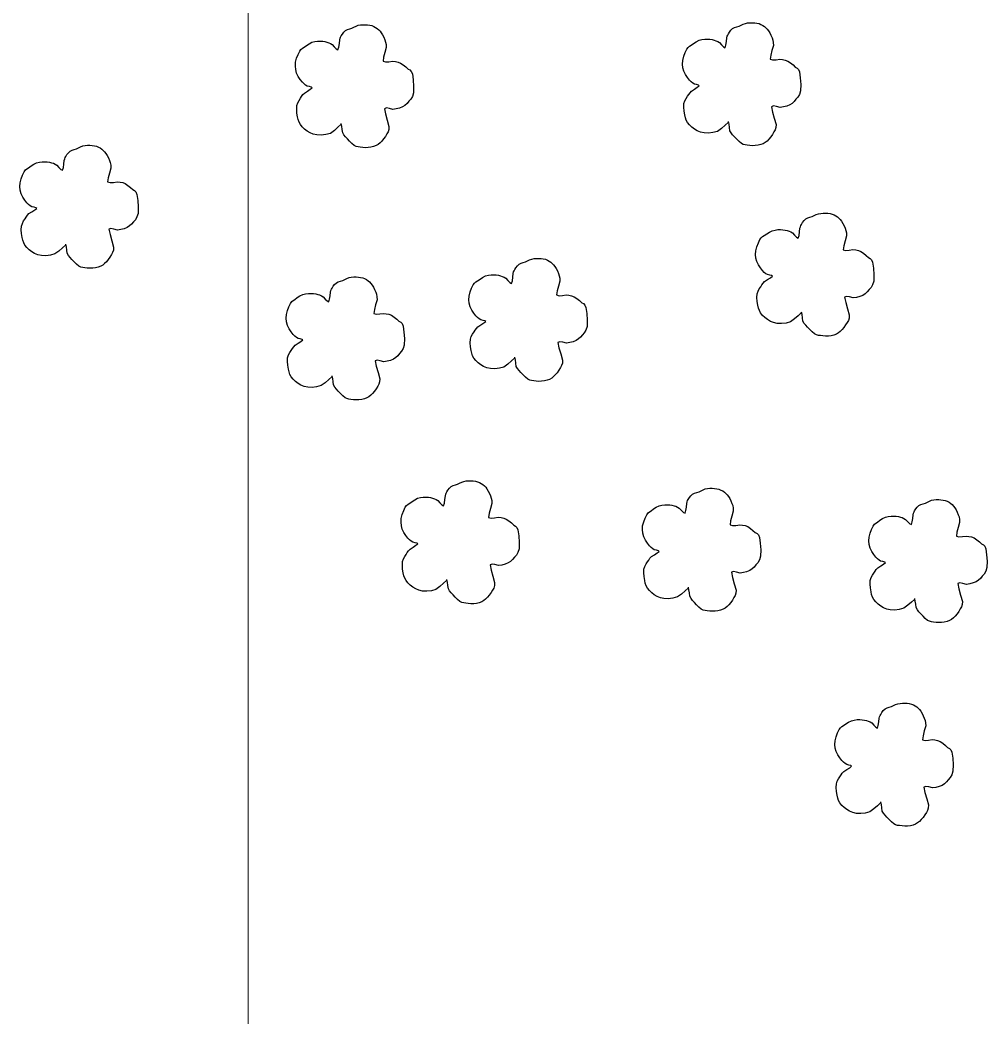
# Model space of a CAD drawing. Header units: millimetres. Extents: x 735053 to 737153, y 7806847 to 7809817.
# Drawn here: x 735345 to 735577.9, y 7807840.7 to 7808080.8 of the extents above; entities that cross this region are included whole.
import ezdxf

# ---------------------------------------------------------------- set-up
doc = ezdxf.new("R2010")
doc.units = ezdxf.units.MM
doc.linetypes.add('CONTINUO', pattern=[0])
doc.linetypes.add('LIN0', pattern=[0])
doc.layers.add('MALHA', color=8, linetype='Continuous', lineweight=5)
doc.layers.add('MATO', color=3, linetype='LIN0')

msp = doc.modelspace()

# ---------------------------------------------------------------- linework, layer by layer
at = {"layer": 'MALHA'}
msp.add_lwpolyline([(735400, 7807181.21), (735400, 7808255.58)], dxfattribs=at)
at = {"layer": 'MATO', "linetype": 'CONTINUO'}
for points in [[(735422.31, 7808055.63), (735421.57, 7808054.96), (735420.71, 7808054.2), (735419.75, 7808053.49), (735418.66, 7808053.19), (735417.56, 7808053.07), (735416.5, 7808053.11), (735415.64, 7808053.3), (735414.87, 7808053.6), (735414.18, 7808054.01), (735413.55, 7808054.49), (735412.99, 7808055.04), (735412.54, 7808055.63), (735412.23, 7808056.18), (735412.01, 7808056.79), (735411.86, 7808057.48), (735411.72, 7808058.38), (735411.65, 7808059.32), (735411.68, 7808060.21), (735411.9, 7808060.87), (735412.21, 7808061.44), (735412.56, 7808061.93), (735412.83, 7808062.39), (735413.13, 7808062.81), (735413.5, 7808063.21), (735414.22, 7808063.68), (735414.89, 7808064.11), (735415.37, 7808064.48), (735415.16, 7808064.63), (735414.73, 7808064.74), (735414.18, 7808064.86), (735413.8, 7808065.09), (735413.41, 7808065.4), (735413.01, 7808065.83), (735412.5, 7808066.46), (735412.02, 7808067.19), (735411.62, 7808068), (735411.41, 7808068.84), (735411.32, 7808069.7), (735411.37, 7808070.6), (735411.63, 7808071.57), (735411.97, 7808072.5), (735412.37, 7808073.29), (735412.67, 7808073.71), (735413.01, 7808074.01), (735413.42, 7808074.26), (735414, 7808074.68), (735414.64, 7808075.08), (735415.33, 7808075.43), (735416.01, 7808075.6), (735416.68, 7808075.68), (735417.33, 7808075.7), (735417.91, 7808075.67), (735418.44, 7808075.59), (735418.93, 7808075.47), (735419.37, 7808075.33), (735419.79, 7808075.14), (735420.2, 7808074.88), (735420.7, 7808074.33), (735421.18, 7808073.86), (735421.59, 7808073.64), (735421.79, 7808074.28), (735421.92, 7808075.13), (735422.01, 7808076.01), (735422.09, 7808076.4), (735422.2, 7808076.69), (735422.36, 7808076.96), (735422.64, 7808077.41), (735422.99, 7808077.86), (735423.4, 7808078.27), (735423.88, 7808078.5), (735424.4, 7808078.68), (735424.94, 7808078.84), (735425.44, 7808079.08), (735425.94, 7808079.31), (735426.45, 7808079.51), (735427.01, 7808079.61), (735427.58, 7808079.66), (735428.14, 7808079.66), (735428.7, 7808079.63), (735429.24, 7808079.56), (735429.75, 7808079.43), (735430.22, 7808079.25), (735430.65, 7808079.02), (735431.05, 7808078.74), (735431.4, 7808078.45), (735431.72, 7808078.1), (735432.02, 7808077.7), (735432.33, 7808077.19), (735432.62, 7808076.63), (735432.87, 7808076.03), (735433.06, 7808075.49), (735433.18, 7808074.88), (735433.2, 7808074.17), (735432.86, 7808072.98), (735432.55, 7808071.82), (735432.43, 7808070.85), (735433.03, 7808070.68), (735433.85, 7808070.74), (735434.75, 7808070.89), (735435.42, 7808070.81), (735436.06, 7808070.66), (735436.67, 7808070.42), (735437.32, 7808069.99), (735437.94, 7808069.5), (735438.48, 7808068.99), (735438.91, 7808068.76), (735439.24, 7808068.42), (735439.49, 7808067.84), (735439.69, 7808066.4), (735439.79, 7808064.81), (735439.76, 7808063.27), (735439.49, 7808062.4), (735439.11, 7808061.74), (735438.64, 7808061.23), (735438.21, 7808060.7), (735437.72, 7808060.24), (735437.15, 7808059.87), (735436.41, 7808059.57), (735435.62, 7808059.37), (735434.81, 7808059.24), (735433.96, 7808059.47), (735433.24, 7808059.6), (735432.76, 7808059.42), (735433.01, 7808058.16), (735433.44, 7808056.65), (735433.86, 7808055.16), (735433.82, 7808054.4), (735433.65, 7808053.82), (735433.36, 7808053.34), (735433, 7808052.73), (735432.58, 7808052.14), (735432.12, 7808051.61), (735431.71, 7808051.18), (735431.26, 7808050.82), (735430.77, 7808050.53), (735430.16, 7808050.3), (735429.51, 7808050.14), (735428.84, 7808050.05), (735428.17, 7808050.04), (735427.53, 7808050.08), (735426.92, 7808050.17), (735426.43, 7808050.23), (735425.96, 7808050.35), (735425.49, 7808050.58), (735424.93, 7808051.05), (735424.37, 7808051.6), (735423.85, 7808052.19), (735423.4, 7808052.65), (735423.03, 7808053.12), (735422.73, 7808053.65), (735422.61, 7808054.44), (735422.52, 7808055.22), (735422.39, 7808055.85)], [(735515.52, 7808056.11), (735514.78, 7808055.44), (735513.92, 7808054.68), (735512.96, 7808053.96), (735511.87, 7808053.67), (735510.77, 7808053.55), (735509.71, 7808053.59), (735508.85, 7808053.77), (735508.08, 7808054.08), (735507.39, 7808054.49), (735506.76, 7808054.97), (735506.2, 7808055.51), (735505.75, 7808056.1), (735505.44, 7808056.66), (735505.22, 7808057.27), (735505.07, 7808057.95), (735504.93, 7808058.86), (735504.86, 7808059.79), (735504.89, 7808060.69), (735505.11, 7808061.34), (735505.42, 7808061.91), (735505.77, 7808062.41), (735506.04, 7808062.86), (735506.34, 7808063.28), (735506.71, 7808063.69), (735507.42, 7808064.15), (735508.1, 7808064.59), (735508.58, 7808064.96), (735508.37, 7808065.11), (735507.94, 7808065.22), (735507.39, 7808065.34), (735507.01, 7808065.56), (735506.62, 7808065.88), (735506.21, 7808066.3), (735505.71, 7808066.94), (735505.23, 7808067.67), (735504.83, 7808068.48), (735504.62, 7808069.31), (735504.53, 7808070.18), (735504.58, 7808071.07), (735504.84, 7808072.05), (735505.18, 7808072.97), (735505.58, 7808073.77), (735505.88, 7808074.19), (735506.22, 7808074.49), (735506.63, 7808074.74), (735507.21, 7808075.16), (735507.85, 7808075.56), (735508.54, 7808075.9), (735509.22, 7808076.07), (735509.89, 7808076.16), (735510.54, 7808076.17), (735511.12, 7808076.15), (735511.65, 7808076.07), (735512.14, 7808075.94), (735512.58, 7808075.8), (735513, 7808075.61), (735513.41, 7808075.36), (735513.91, 7808074.81), (735514.39, 7808074.34), (735514.8, 7808074.12), (735515, 7808074.76), (735515.13, 7808075.61), (735515.22, 7808076.49), (735515.3, 7808076.87), (735515.41, 7808077.17), (735515.57, 7808077.43), (735515.85, 7808077.89), (735516.2, 7808078.34), (735516.61, 7808078.75), (735517.09, 7808078.98), (735517.61, 7808079.16), (735518.15, 7808079.31), (735518.65, 7808079.56), (735519.15, 7808079.79), (735519.66, 7808079.98), (735520.22, 7808080.09), (735520.79, 7808080.14), (735521.35, 7808080.14), (735521.91, 7808080.11), (735522.45, 7808080.03), (735522.96, 7808079.91), (735523.43, 7808079.73), (735523.86, 7808079.49), (735524.26, 7808079.22), (735524.61, 7808078.93), (735524.93, 7808078.58), (735525.23, 7808078.18), (735525.54, 7808077.67), (735525.83, 7808077.1), (735526.08, 7808076.5), (735526.27, 7808075.97), (735526.39, 7808075.36), (735526.41, 7808074.64), (735526.07, 7808073.46), (735525.76, 7808072.3), (735525.64, 7808071.33), (735526.24, 7808071.16), (735527.06, 7808071.22), (735527.96, 7808071.36), (735528.63, 7808071.29), (735529.27, 7808071.14), (735529.88, 7808070.9), (735530.53, 7808070.47), (735531.15, 7808069.97), (735531.69, 7808069.46), (735532.11, 7808069.23), (735532.45, 7808068.9), (735532.7, 7808068.32), (735532.9, 7808066.88), (735533, 7808065.29), (735532.97, 7808063.75), (735532.7, 7808062.88), (735532.32, 7808062.22), (735531.85, 7808061.71), (735531.42, 7808061.17), (735530.93, 7808060.72), (735530.36, 7808060.35), (735529.62, 7808060.05), (735528.83, 7808059.84), (735528.02, 7808059.72), (735527.17, 7808059.95), (735526.45, 7808060.08), (735525.97, 7808059.9), (735526.22, 7808058.63), (735526.64, 7808057.13), (735527.07, 7808055.64), (735527.03, 7808054.88), (735526.86, 7808054.3), (735526.56, 7808053.82), (735526.2, 7808053.2), (735525.79, 7808052.62), (735525.33, 7808052.08), (735524.92, 7808051.65), (735524.47, 7808051.29), (735523.98, 7808051), (735523.37, 7808050.78), (735522.72, 7808050.62), (735522.05, 7808050.53), (735521.38, 7808050.52), (735520.74, 7808050.56), (735520.13, 7808050.65), (735519.64, 7808050.7), (735519.17, 7808050.83), (735518.7, 7808051.05), (735518.14, 7808051.52), (735517.58, 7808052.08), (735517.06, 7808052.67), (735516.61, 7808053.12), (735516.24, 7808053.6), (735515.94, 7808054.12), (735515.82, 7808054.92), (735515.73, 7808055.69), (735515.6, 7808056.33)], [(735356, 7808026.59), (735355.26, 7808025.92), (735354.4, 7808025.15), (735353.44, 7808024.44), (735352.36, 7808024.14), (735351.25, 7808024.02), (735350.19, 7808024.07), (735349.33, 7808024.25), (735348.56, 7808024.56), (735347.88, 7808024.97), (735347.24, 7808025.45), (735346.69, 7808025.99), (735346.23, 7808026.58), (735345.92, 7808027.14), (735345.7, 7808027.75), (735345.55, 7808028.43), (735345.41, 7808029.34), (735345.34, 7808030.27), (735345.37, 7808031.16), (735345.6, 7808031.82), (735345.91, 7808032.39), (735346.26, 7808032.89), (735346.52, 7808033.34), (735346.82, 7808033.76), (735347.19, 7808034.16), (735347.91, 7808034.63), (735348.58, 7808035.06), (735349.06, 7808035.43), (735348.85, 7808035.58), (735348.42, 7808035.69), (735347.87, 7808035.81), (735347.49, 7808036.04), (735347.1, 7808036.35), (735346.7, 7808036.78), (735346.19, 7808037.41), (735345.72, 7808038.15), (735345.32, 7808038.96), (735345.1, 7808039.79), (735345.02, 7808040.66), (735345.07, 7808041.55), (735345.32, 7808042.53), (735345.67, 7808043.45), (735346.06, 7808044.25), (735346.37, 7808044.67), (735346.71, 7808044.97), (735347.11, 7808045.22), (735347.69, 7808045.64), (735348.34, 7808046.04), (735349.02, 7808046.38), (735349.7, 7808046.55), (735350.38, 7808046.64), (735351.03, 7808046.65), (735351.6, 7808046.62), (735352.13, 7808046.54), (735352.63, 7808046.42), (735353.06, 7808046.28), (735353.48, 7808046.09), (735353.89, 7808045.84), (735354.4, 7808045.28), (735354.87, 7808044.82), (735355.28, 7808044.6), (735355.49, 7808045.23), (735355.61, 7808046.08), (735355.7, 7808046.96), (735355.79, 7808047.35), (735355.9, 7808047.64), (735356.05, 7808047.91), (735356.33, 7808048.36), (735356.68, 7808048.81), (735357.09, 7808049.22), (735357.58, 7808049.45), (735358.1, 7808049.63), (735358.64, 7808049.79), (735359.13, 7808050.03), (735359.63, 7808050.26), (735360.14, 7808050.46), (735360.7, 7808050.56), (735361.27, 7808050.61), (735361.84, 7808050.61), (735362.39, 7808050.59), (735362.93, 7808050.51), (735363.44, 7808050.39), (735363.91, 7808050.2), (735364.35, 7808049.97), (735364.75, 7808049.7), (735365.09, 7808049.4), (735365.41, 7808049.06), (735365.71, 7808048.65), (735366.03, 7808048.14), (735366.31, 7808047.58), (735366.56, 7808046.98), (735366.76, 7808046.44), (735366.87, 7808045.84), (735366.89, 7808045.12), (735366.55, 7808043.94), (735366.24, 7808042.77), (735366.12, 7808041.8), (735366.72, 7808041.63), (735367.54, 7808041.69), (735368.44, 7808041.84), (735369.12, 7808041.76), (735369.75, 7808041.62), (735370.37, 7808041.38), (735371.02, 7808040.94), (735371.63, 7808040.45), (735372.18, 7808039.94), (735372.6, 7808039.71), (735372.93, 7808039.37), (735373.18, 7808038.79), (735373.39, 7808037.36), (735373.49, 7808035.76), (735373.45, 7808034.23), (735373.19, 7808033.36), (735372.8, 7808032.7), (735372.34, 7808032.18), (735371.9, 7808031.65), (735371.41, 7808031.2), (735370.85, 7808030.82), (735370.11, 7808030.53), (735369.31, 7808030.32), (735368.51, 7808030.2), (735367.65, 7808030.43), (735366.93, 7808030.55), (735366.45, 7808030.38), (735366.7, 7808029.11), (735367.13, 7808027.6), (735367.55, 7808026.11), (735367.52, 7808025.35), (735367.34, 7808024.78), (735367.05, 7808024.3), (735366.69, 7808023.68), (735366.27, 7808023.1), (735365.82, 7808022.56), (735365.4, 7808022.13), (735364.95, 7808021.77), (735364.46, 7808021.48), (735363.85, 7808021.26), (735363.2, 7808021.1), (735362.53, 7808021.01), (735361.87, 7808020.99), (735361.23, 7808021.04), (735360.62, 7808021.12), (735360.12, 7808021.18), (735359.65, 7808021.3), (735359.18, 7808021.53), (735358.62, 7808022), (735358.07, 7808022.56), (735357.54, 7808023.14), (735357.1, 7808023.6), (735356.72, 7808024.08), (735356.42, 7808024.6), (735356.3, 7808025.4), (735356.21, 7808026.17), (735356.08, 7808026.81)], [(735533.12, 7808010.25), (735532.38, 7808009.58), (735531.52, 7808008.81), (735530.56, 7808008.1), (735529.48, 7808007.8), (735528.37, 7808007.69), (735527.31, 7808007.73), (735526.45, 7808007.91), (735525.68, 7808008.22), (735525, 7808008.63), (735524.36, 7808009.11), (735523.81, 7808009.65), (735523.35, 7808010.24), (735523.04, 7808010.8), (735522.82, 7808011.41), (735522.67, 7808012.09), (735522.53, 7808013), (735522.46, 7808013.93), (735522.49, 7808014.82), (735522.72, 7808015.48), (735523.03, 7808016.05), (735523.38, 7808016.55), (735523.64, 7808017), (735523.94, 7808017.42), (735524.31, 7808017.82), (735525.03, 7808018.29), (735525.7, 7808018.73), (735526.18, 7808019.09), (735525.97, 7808019.25), (735525.54, 7808019.35), (735524.99, 7808019.47), (735524.61, 7808019.7), (735524.22, 7808020.02), (735523.82, 7808020.44), (735523.31, 7808021.07), (735522.84, 7808021.81), (735522.44, 7808022.62), (735522.22, 7808023.45), (735522.14, 7808024.32), (735522.19, 7808025.21), (735522.44, 7808026.19), (735522.79, 7808027.11), (735523.18, 7808027.91), (735523.49, 7808028.33), (735523.83, 7808028.63), (735524.23, 7808028.88), (735524.81, 7808029.3), (735525.46, 7808029.7), (735526.14, 7808030.04), (735526.82, 7808030.21), (735527.5, 7808030.3), (735528.14, 7808030.31), (735528.72, 7808030.28), (735529.25, 7808030.21), (735529.75, 7808030.08), (735530.18, 7808029.94), (735530.6, 7808029.75), (735531.01, 7808029.5), (735531.52, 7808028.95), (735531.99, 7808028.48), (735532.4, 7808028.26), (735532.61, 7808028.89), (735532.73, 7808029.75), (735532.82, 7808030.63), (735532.91, 7808031.01), (735533.02, 7808031.3), (735533.17, 7808031.57), (735533.45, 7808032.02), (735533.8, 7808032.48), (735534.21, 7808032.89), (735534.7, 7808033.12), (735535.22, 7808033.29), (735535.76, 7808033.45), (735536.25, 7808033.69), (735536.75, 7808033.92), (735537.26, 7808034.12), (735537.82, 7808034.22), (735538.39, 7808034.27), (735538.96, 7808034.28), (735539.51, 7808034.25), (735540.05, 7808034.17), (735540.56, 7808034.05), (735541.03, 7808033.86), (735541.47, 7808033.63), (735541.86, 7808033.36), (735542.21, 7808033.06), (735542.53, 7808032.72), (735542.83, 7808032.31), (735543.15, 7808031.8), (735543.43, 7808031.24), (735543.68, 7808030.64), (735543.88, 7808030.1), (735543.99, 7808029.5), (735544.01, 7808028.78), (735543.67, 7808027.6), (735543.36, 7808026.43), (735543.24, 7808025.46), (735543.84, 7808025.29), (735544.66, 7808025.35), (735545.56, 7808025.5), (735546.23, 7808025.43), (735546.87, 7808025.28), (735547.49, 7808025.04), (735548.14, 7808024.61), (735548.75, 7808024.11), (735549.3, 7808023.6), (735549.72, 7808023.37), (735550.05, 7808023.03), (735550.3, 7808022.45), (735550.51, 7808021.02), (735550.61, 7808019.42), (735550.57, 7808017.89), (735550.31, 7808017.02), (735549.92, 7808016.36), (735549.45, 7808015.85), (735549.02, 7808015.31), (735548.53, 7808014.86), (735547.97, 7808014.48), (735547.23, 7808014.19), (735546.43, 7808013.98), (735545.63, 7808013.86), (735544.77, 7808014.09), (735544.05, 7808014.21), (735543.57, 7808014.04), (735543.82, 7808012.77), (735544.25, 7808011.26), (735544.67, 7808009.77), (735544.64, 7808009.01), (735544.46, 7808008.44), (735544.17, 7808007.96), (735543.81, 7808007.34), (735543.39, 7808006.76), (735542.94, 7808006.22), (735542.52, 7808005.79), (735542.07, 7808005.43), (735541.58, 7808005.14), (735540.97, 7808004.92), (735540.32, 7808004.76), (735539.65, 7808004.67), (735538.99, 7808004.66), (735538.35, 7808004.7), (735537.74, 7808004.78), (735537.24, 7808004.84), (735536.77, 7808004.97), (735536.3, 7808005.19), (735535.74, 7808005.66), (735535.19, 7808006.22), (735534.66, 7808006.8), (735534.22, 7808007.26), (735533.84, 7808007.74), (735533.54, 7808008.26), (735533.42, 7808009.06), (735533.33, 7808009.83), (735533.2, 7808010.47)], [(735464.09, 7807999.36), (735463.35, 7807998.69), (735462.49, 7807997.92), (735461.53, 7807997.21), (735460.45, 7807996.91), (735459.34, 7807996.79), (735458.28, 7807996.83), (735457.42, 7807997.02), (735456.65, 7807997.33), (735455.97, 7807997.73), (735455.33, 7807998.22), (735454.78, 7807998.76), (735454.32, 7807999.35), (735454.01, 7807999.91), (735453.79, 7808000.52), (735453.64, 7808001.2), (735453.5, 7808002.11), (735453.43, 7808003.04), (735453.46, 7808003.93), (735453.69, 7808004.59), (735453.99, 7808005.16), (735454.35, 7808005.66), (735454.61, 7808006.11), (735454.91, 7808006.53), (735455.28, 7808006.93), (735456, 7808007.4), (735456.67, 7808007.83), (735457.15, 7808008.2), (735456.94, 7808008.35), (735456.51, 7808008.46), (735455.96, 7808008.58), (735455.58, 7808008.81), (735455.19, 7808009.12), (735454.79, 7808009.55), (735454.28, 7808010.18), (735453.81, 7808010.92), (735453.41, 7808011.73), (735453.19, 7808012.56), (735453.11, 7808013.43), (735453.16, 7808014.32), (735453.41, 7808015.3), (735453.76, 7808016.22), (735454.15, 7808017.02), (735454.46, 7808017.44), (735454.8, 7808017.74), (735455.2, 7808017.98), (735455.78, 7808018.41), (735456.42, 7808018.81), (735457.11, 7808019.15), (735457.79, 7808019.32), (735458.47, 7808019.4), (735459.11, 7808019.42), (735459.69, 7808019.39), (735460.22, 7808019.31), (735460.72, 7808019.19), (735461.15, 7808019.05), (735461.57, 7808018.86), (735461.98, 7808018.6), (735462.49, 7808018.05), (735462.96, 7808017.59), (735463.37, 7808017.36), (735463.57, 7808018), (735463.7, 7808018.85), (735463.79, 7808019.73), (735463.88, 7808020.12), (735463.99, 7808020.41), (735464.14, 7808020.68), (735464.42, 7808021.13), (735464.77, 7808021.58), (735465.18, 7808021.99), (735465.66, 7808022.22), (735466.19, 7808022.4), (735466.72, 7808022.56), (735467.22, 7808022.8), (735467.72, 7808023.03), (735468.23, 7808023.23), (735468.79, 7808023.33), (735469.36, 7808023.38), (735469.93, 7808023.38), (735470.48, 7808023.35), (735471.02, 7808023.28), (735471.53, 7808023.16), (735472, 7808022.97), (735472.43, 7808022.74), (735472.83, 7808022.47), (735473.18, 7808022.17), (735473.5, 7808021.83), (735473.8, 7808021.42), (735474.12, 7808020.91), (735474.4, 7808020.35), (735474.65, 7808019.75), (735474.84, 7808019.21), (735474.96, 7808018.61), (735474.98, 7808017.89), (735474.64, 7808016.71), (735474.33, 7808015.54), (735474.21, 7808014.57), (735474.81, 7808014.4), (735475.63, 7808014.46), (735476.53, 7808014.61), (735477.2, 7808014.53), (735477.84, 7808014.38), (735478.45, 7808014.15), (735479.11, 7808013.71), (735479.72, 7808013.22), (735480.27, 7808012.71), (735480.69, 7808012.48), (735481.02, 7808012.14), (735481.27, 7808011.56), (735481.48, 7808010.13), (735481.57, 7808008.53), (735481.54, 7808007), (735481.27, 7808006.13), (735480.89, 7808005.47), (735480.42, 7808004.95), (735479.99, 7808004.42), (735479.5, 7808003.97), (735478.94, 7808003.59), (735478.19, 7808003.3), (735477.4, 7808003.09), (735476.6, 7808002.97), (735475.74, 7808003.2), (735475.02, 7808003.32), (735474.54, 7808003.15), (735474.79, 7808001.88), (735475.22, 7808000.37), (735475.64, 7807998.88), (735475.61, 7807998.12), (735475.43, 7807997.55), (735475.14, 7807997.07), (735474.78, 7807996.45), (735474.36, 7807995.86), (735473.9, 7807995.33), (735473.49, 7807994.9), (735473.04, 7807994.54), (735472.55, 7807994.25), (735471.94, 7807994.03), (735471.29, 7807993.87), (735470.62, 7807993.78), (735469.96, 7807993.76), (735469.31, 7807993.81), (735468.71, 7807993.89), (735468.21, 7807993.95), (735467.74, 7807994.07), (735467.27, 7807994.3), (735466.71, 7807994.77), (735466.16, 7807995.32), (735465.63, 7807995.91), (735465.19, 7807996.37), (735464.81, 7807996.84), (735464.51, 7807997.37), (735464.39, 7807998.17), (735464.3, 7807998.94), (735464.17, 7807999.58)], [(735420.1, 7807994.88), (735419.36, 7807994.21), (735418.5, 7807993.45), (735417.54, 7807992.74), (735416.45, 7807992.44), (735415.35, 7807992.32), (735414.29, 7807992.36), (735413.43, 7807992.55), (735412.66, 7807992.86), (735411.97, 7807993.26), (735411.34, 7807993.74), (735410.79, 7807994.29), (735410.33, 7807994.88), (735410.02, 7807995.44), (735409.8, 7807996.04), (735409.65, 7807996.73), (735409.51, 7807997.63), (735409.44, 7807998.57), (735409.47, 7807999.46), (735409.69, 7808000.12), (735410, 7808000.69), (735410.35, 7808001.18), (735410.62, 7808001.64), (735410.92, 7808002.06), (735411.29, 7808002.46), (735412.01, 7808002.93), (735412.68, 7808003.36), (735413.16, 7808003.73), (735412.95, 7808003.88), (735412.52, 7808003.99), (735411.97, 7808004.11), (735411.59, 7808004.34), (735411.2, 7808004.65), (735410.8, 7808005.08), (735410.29, 7808005.71), (735409.81, 7808006.44), (735409.41, 7808007.25), (735409.2, 7808008.09), (735409.11, 7808008.96), (735409.16, 7808009.85), (735409.42, 7808010.82), (735409.76, 7808011.75), (735410.16, 7808012.54), (735410.46, 7808012.96), (735410.8, 7808013.26), (735411.21, 7808013.51), (735411.79, 7808013.93), (735412.43, 7808014.34), (735413.12, 7808014.68), (735413.8, 7808014.85), (735414.47, 7808014.93), (735415.12, 7808014.95), (735415.7, 7808014.92), (735416.23, 7808014.84), (735416.72, 7808014.72), (735417.16, 7808014.58), (735417.58, 7808014.39), (735417.99, 7808014.13), (735418.49, 7808013.58), (735418.97, 7808013.12), (735419.38, 7808012.89), (735419.58, 7808013.53), (735419.71, 7808014.38), (735419.8, 7808015.26), (735419.88, 7808015.65), (735419.99, 7808015.94), (735420.15, 7808016.21), (735420.43, 7808016.66), (735420.78, 7808017.11), (735421.19, 7808017.52), (735421.67, 7808017.75), (735422.2, 7808017.93), (735422.73, 7808018.09), (735423.23, 7808018.33), (735423.73, 7808018.56), (735424.24, 7808018.76), (735424.8, 7808018.86), (735425.37, 7808018.91), (735425.94, 7808018.91), (735426.49, 7808018.88), (735427.03, 7808018.81), (735427.54, 7808018.68), (735428.01, 7808018.5), (735428.44, 7808018.27), (735428.84, 7808017.99), (735429.19, 7808017.7), (735429.51, 7808017.35), (735429.81, 7808016.95), (735430.12, 7808016.44), (735430.41, 7808015.88), (735430.66, 7808015.28), (735430.85, 7808014.74), (735430.97, 7808014.14), (735430.99, 7808013.42), (735430.65, 7808012.23), (735430.34, 7808011.07), (735430.22, 7808010.1), (735430.82, 7808009.93), (735431.64, 7808009.99), (735432.54, 7808010.14), (735433.21, 7808010.06), (735433.85, 7808009.91), (735434.46, 7808009.67), (735435.11, 7808009.24), (735435.73, 7808008.75), (735436.27, 7808008.24), (735436.7, 7808008.01), (735437.03, 7808007.67), (735437.28, 7808007.09), (735437.48, 7808005.65), (735437.58, 7808004.06), (735437.55, 7808002.52), (735437.28, 7808001.65), (735436.9, 7808001), (735436.43, 7808000.48), (735436, 7807999.95), (735435.51, 7807999.49), (735434.95, 7807999.12), (735434.2, 7807998.83), (735433.41, 7807998.62), (735432.6, 7807998.49), (735431.75, 7807998.72), (735431.03, 7807998.85), (735430.55, 7807998.67), (735430.8, 7807997.41), (735431.23, 7807995.9), (735431.65, 7807994.41), (735431.62, 7807993.65), (735431.44, 7807993.07), (735431.15, 7807992.59), (735430.79, 7807991.98), (735430.37, 7807991.39), (735429.91, 7807990.86), (735429.5, 7807990.43), (735429.05, 7807990.07), (735428.56, 7807989.78), (735427.95, 7807989.55), (735427.3, 7807989.4), (735426.63, 7807989.3), (735425.97, 7807989.29), (735425.32, 7807989.33), (735424.72, 7807989.42), (735424.22, 7807989.48), (735423.75, 7807989.6), (735423.28, 7807989.83), (735422.72, 7807990.3), (735422.16, 7807990.85), (735421.64, 7807991.44), (735421.19, 7807991.9), (735420.82, 7807992.37), (735420.52, 7807992.9), (735420.4, 7807993.69), (735420.31, 7807994.47), (735420.18, 7807995.1)], [(735447.74, 7807945.8), (735447, 7807945.13), (735446.14, 7807944.37), (735445.18, 7807943.66), (735444.1, 7807943.36), (735442.99, 7807943.24), (735441.93, 7807943.28), (735441.07, 7807943.47), (735440.3, 7807943.77), (735439.62, 7807944.18), (735438.98, 7807944.66), (735438.43, 7807945.21), (735437.97, 7807945.79), (735437.66, 7807946.35), (735437.44, 7807946.96), (735437.29, 7807947.65), (735437.15, 7807948.55), (735437.08, 7807949.49), (735437.11, 7807950.38), (735437.34, 7807951.04), (735437.65, 7807951.6), (735438, 7807952.1), (735438.26, 7807952.56), (735438.56, 7807952.98), (735438.93, 7807953.38), (735439.65, 7807953.85), (735440.32, 7807954.28), (735440.8, 7807954.65), (735440.59, 7807954.8), (735440.16, 7807954.91), (735439.61, 7807955.03), (735439.23, 7807955.25), (735438.84, 7807955.57), (735438.44, 7807956), (735437.93, 7807956.63), (735437.46, 7807957.36), (735437.06, 7807958.17), (735436.84, 7807959.01), (735436.76, 7807959.87), (735436.81, 7807960.76), (735437.06, 7807961.74), (735437.41, 7807962.67), (735437.8, 7807963.46), (735438.11, 7807963.88), (735438.45, 7807964.18), (735438.85, 7807964.43), (735439.43, 7807964.85), (735440.07, 7807965.25), (735440.76, 7807965.6), (735441.44, 7807965.77), (735442.12, 7807965.85), (735442.76, 7807965.87), (735443.34, 7807965.84), (735443.87, 7807965.76), (735444.37, 7807965.64), (735444.8, 7807965.5), (735445.22, 7807965.3), (735445.63, 7807965.05), (735446.14, 7807964.5), (735446.61, 7807964.03), (735447.02, 7807963.81), (735447.22, 7807964.45), (735447.35, 7807965.3), (735447.44, 7807966.18), (735447.53, 7807966.56), (735447.64, 7807966.86), (735447.79, 7807967.13), (735448.07, 7807967.58), (735448.42, 7807968.03), (735448.83, 7807968.44), (735449.32, 7807968.67), (735449.84, 7807968.85), (735450.37, 7807969.01), (735450.87, 7807969.25), (735451.37, 7807969.48), (735451.88, 7807969.68), (735452.44, 7807969.78), (735453.01, 7807969.83), (735453.58, 7807969.83), (735454.13, 7807969.8), (735454.67, 7807969.72), (735455.18, 7807969.6), (735455.65, 7807969.42), (735456.08, 7807969.19), (735456.48, 7807968.91), (735456.83, 7807968.62), (735457.15, 7807968.27), (735457.45, 7807967.87), (735457.77, 7807967.36), (735458.05, 7807966.8), (735458.3, 7807966.2), (735458.5, 7807965.66), (735458.61, 7807965.05), (735458.63, 7807964.33), (735458.29, 7807963.15), (735457.98, 7807961.99), (735457.86, 7807961.02), (735458.46, 7807960.85), (735459.28, 7807960.91), (735460.18, 7807961.05), (735460.85, 7807960.98), (735461.49, 7807960.83), (735462.11, 7807960.59), (735462.76, 7807960.16), (735463.37, 7807959.67), (735463.92, 7807959.16), (735464.34, 7807958.92), (735464.67, 7807958.59), (735464.92, 7807958.01), (735465.13, 7807956.57), (735465.23, 7807954.98), (735465.19, 7807953.44), (735464.92, 7807952.57), (735464.54, 7807951.91), (735464.07, 7807951.4), (735463.64, 7807950.87), (735463.15, 7807950.41), (735462.59, 7807950.04), (735461.85, 7807949.74), (735461.05, 7807949.53), (735460.25, 7807949.41), (735459.39, 7807949.64), (735458.67, 7807949.77), (735458.19, 7807949.59), (735458.44, 7807948.32), (735458.87, 7807946.82), (735459.29, 7807945.33), (735459.26, 7807944.57), (735459.08, 7807943.99), (735458.79, 7807943.51), (735458.43, 7807942.9), (735458.01, 7807942.31), (735457.55, 7807941.78), (735457.14, 7807941.35), (735456.69, 7807940.99), (735456.2, 7807940.7), (735455.59, 7807940.47), (735454.94, 7807940.31), (735454.27, 7807940.22), (735453.61, 7807940.21), (735452.96, 7807940.25), (735452.36, 7807940.34), (735451.86, 7807940.4), (735451.39, 7807940.52), (735450.92, 7807940.74), (735450.36, 7807941.22), (735449.81, 7807941.77), (735449.28, 7807942.36), (735448.84, 7807942.82), (735448.46, 7807943.29), (735448.16, 7807943.81), (735448.04, 7807944.61), (735447.95, 7807945.39), (735447.82, 7807946.02)], [(735505.87, 7807943.99), (735505.14, 7807943.32), (735504.27, 7807942.55), (735503.31, 7807941.84), (735502.23, 7807941.54), (735501.12, 7807941.42), (735500.06, 7807941.46), (735499.2, 7807941.65), (735498.43, 7807941.96), (735497.75, 7807942.37), (735497.11, 7807942.85), (735496.56, 7807943.39), (735496.1, 7807943.98), (735495.79, 7807944.54), (735495.57, 7807945.15), (735495.43, 7807945.83), (735495.28, 7807946.74), (735495.21, 7807947.67), (735495.24, 7807948.56), (735495.47, 7807949.22), (735495.78, 7807949.79), (735496.13, 7807950.29), (735496.39, 7807950.74), (735496.69, 7807951.16), (735497.06, 7807951.56), (735497.78, 7807952.03), (735498.45, 7807952.46), (735498.93, 7807952.83), (735498.72, 7807952.98), (735498.29, 7807953.09), (735497.74, 7807953.21), (735497.36, 7807953.44), (735496.97, 7807953.75), (735496.57, 7807954.18), (735496.07, 7807954.81), (735495.59, 7807955.55), (735495.19, 7807956.36), (735494.97, 7807957.19), (735494.89, 7807958.06), (735494.94, 7807958.95), (735495.19, 7807959.93), (735495.54, 7807960.85), (735495.93, 7807961.65), (735496.24, 7807962.07), (735496.58, 7807962.37), (735496.98, 7807962.61), (735497.56, 7807963.04), (735498.21, 7807963.44), (735498.89, 7807963.78), (735499.57, 7807963.95), (735500.25, 7807964.04), (735500.9, 7807964.05), (735501.47, 7807964.02), (735502, 7807963.94), (735502.5, 7807963.82), (735502.94, 7807963.68), (735503.35, 7807963.49), (735503.76, 7807963.24), (735504.27, 7807962.68), (735504.74, 7807962.22), (735505.15, 7807962), (735505.36, 7807962.63), (735505.48, 7807963.48), (735505.57, 7807964.36), (735505.66, 7807964.75), (735505.77, 7807965.04), (735505.92, 7807965.31), (735506.2, 7807965.76), (735506.55, 7807966.21), (735506.96, 7807966.62), (735507.45, 7807966.85), (735507.97, 7807967.03), (735508.51, 7807967.19), (735509, 7807967.43), (735509.5, 7807967.66), (735510.01, 7807967.86), (735510.57, 7807967.96), (735511.14, 7807968.01), (735511.71, 7807968.01), (735512.26, 7807967.98), (735512.8, 7807967.91), (735513.31, 7807967.79), (735513.78, 7807967.6), (735514.22, 7807967.37), (735514.62, 7807967.1), (735514.96, 7807966.8), (735515.28, 7807966.46), (735515.58, 7807966.05), (735515.9, 7807965.54), (735516.19, 7807964.98), (735516.43, 7807964.38), (735516.63, 7807963.84), (735516.74, 7807963.24), (735516.76, 7807962.52), (735516.42, 7807961.34), (735516.11, 7807960.17), (735515.99, 7807959.2), (735516.59, 7807959.03), (735517.41, 7807959.09), (735518.31, 7807959.24), (735518.99, 7807959.16), (735519.62, 7807959.02), (735520.24, 7807958.78), (735520.89, 7807958.34), (735521.5, 7807957.85), (735522.05, 7807957.34), (735522.47, 7807957.11), (735522.8, 7807956.77), (735523.05, 7807956.19), (735523.26, 7807954.76), (735523.36, 7807953.16), (735523.33, 7807951.63), (735523.06, 7807950.76), (735522.67, 7807950.1), (735522.21, 7807949.58), (735521.77, 7807949.05), (735521.29, 7807948.6), (735520.72, 7807948.22), (735519.98, 7807947.93), (735519.18, 7807947.72), (735518.38, 7807947.6), (735517.52, 7807947.83), (735516.8, 7807947.95), (735516.33, 7807947.78), (735516.58, 7807946.51), (735517, 7807945), (735517.42, 7807943.51), (735517.39, 7807942.75), (735517.21, 7807942.18), (735516.92, 7807941.7), (735516.56, 7807941.08), (735516.14, 7807940.5), (735515.69, 7807939.96), (735515.27, 7807939.53), (735514.82, 7807939.17), (735514.33, 7807938.88), (735513.72, 7807938.66), (735513.07, 7807938.5), (735512.4, 7807938.41), (735511.74, 7807938.39), (735511.1, 7807938.44), (735510.49, 7807938.52), (735509.99, 7807938.58), (735509.52, 7807938.7), (735509.05, 7807938.93), (735508.49, 7807939.4), (735507.94, 7807939.96), (735507.41, 7807940.54), (735506.97, 7807941), (735506.59, 7807941.48), (735506.29, 7807942), (735506.18, 7807942.8), (735506.08, 7807943.57), (735505.95, 7807944.21)], [(735560.37, 7807941.26), (735559.63, 7807940.59), (735558.77, 7807939.83), (735557.81, 7807939.12), (735556.73, 7807938.82), (735555.62, 7807938.7), (735554.56, 7807938.74), (735553.7, 7807938.93), (735552.93, 7807939.24), (735552.25, 7807939.64), (735551.61, 7807940.12), (735551.06, 7807940.67), (735550.6, 7807941.26), (735550.29, 7807941.81), (735550.07, 7807942.42), (735549.92, 7807943.11), (735549.78, 7807944.01), (735549.71, 7807944.95), (735549.74, 7807945.84), (735549.97, 7807946.5), (735550.28, 7807947.07), (735550.63, 7807947.56), (735550.89, 7807948.02), (735551.19, 7807948.44), (735551.56, 7807948.84), (735552.28, 7807949.31), (735552.95, 7807949.74), (735553.43, 7807950.11), (735553.22, 7807950.26), (735552.79, 7807950.37), (735552.24, 7807950.49), (735551.86, 7807950.72), (735551.47, 7807951.03), (735551.07, 7807951.46), (735550.56, 7807952.09), (735550.09, 7807952.82), (735549.69, 7807953.63), (735549.47, 7807954.47), (735549.39, 7807955.34), (735549.44, 7807956.23), (735549.69, 7807957.2), (735550.04, 7807958.13), (735550.43, 7807958.92), (735550.74, 7807959.34), (735551.08, 7807959.64), (735551.48, 7807959.89), (735552.06, 7807960.31), (735552.7, 7807960.72), (735553.39, 7807961.06), (735554.07, 7807961.23), (735554.75, 7807961.31), (735555.39, 7807961.33), (735555.97, 7807961.3), (735556.5, 7807961.22), (735557, 7807961.1), (735557.43, 7807960.96), (735557.85, 7807960.77), (735558.26, 7807960.51), (735558.77, 7807959.96), (735559.24, 7807959.49), (735559.65, 7807959.27), (735559.85, 7807959.91), (735559.98, 7807960.76), (735560.07, 7807961.64), (735560.16, 7807962.03), (735560.27, 7807962.32), (735560.42, 7807962.59), (735560.7, 7807963.04), (735561.05, 7807963.49), (735561.46, 7807963.9), (735561.95, 7807964.13), (735562.47, 7807964.31), (735563, 7807964.47), (735563.5, 7807964.71), (735564, 7807964.94), (735564.51, 7807965.14), (735565.07, 7807965.24), (735565.64, 7807965.29), (735566.21, 7807965.29), (735566.76, 7807965.26), (735567.3, 7807965.19), (735567.81, 7807965.06), (735568.28, 7807964.88), (735568.71, 7807964.65), (735569.11, 7807964.37), (735569.46, 7807964.08), (735569.78, 7807963.73), (735570.08, 7807963.33), (735570.4, 7807962.82), (735570.68, 7807962.26), (735570.93, 7807961.66), (735571.13, 7807961.12), (735571.24, 7807960.51), (735571.26, 7807959.8), (735570.92, 7807958.61), (735570.61, 7807957.45), (735570.49, 7807956.48), (735571.09, 7807956.31), (735571.91, 7807956.37), (735572.81, 7807956.52), (735573.48, 7807956.44), (735574.12, 7807956.29), (735574.74, 7807956.05), (735575.39, 7807955.62), (735576, 7807955.13), (735576.55, 7807954.62), (735576.97, 7807954.39), (735577.3, 7807954.05), (735577.55, 7807953.47), (735577.76, 7807952.03), (735577.86, 7807950.44), (735577.82, 7807948.9), (735577.55, 7807948.03), (735577.17, 7807947.37), (735576.7, 7807946.86), (735576.27, 7807946.33), (735575.78, 7807945.87), (735575.22, 7807945.5), (735574.48, 7807945.21), (735573.68, 7807945), (735572.88, 7807944.87), (735572.02, 7807945.1), (735571.3, 7807945.23), (735570.82, 7807945.05), (735571.07, 7807943.79), (735571.5, 7807942.28), (735571.92, 7807940.79), (735571.89, 7807940.03), (735571.71, 7807939.45), (735571.42, 7807938.97), (735571.06, 7807938.36), (735570.64, 7807937.77), (735570.18, 7807937.24), (735569.77, 7807936.81), (735569.32, 7807936.45), (735568.83, 7807936.16), (735568.22, 7807935.93), (735567.57, 7807935.77), (735566.9, 7807935.68), (735566.24, 7807935.67), (735565.59, 7807935.71), (735564.99, 7807935.8), (735564.49, 7807935.86), (735564.02, 7807935.98), (735563.55, 7807936.21), (735562.99, 7807936.68), (735562.44, 7807937.23), (735561.91, 7807937.82), (735561.47, 7807938.28), (735561.09, 7807938.75), (735560.79, 7807939.28), (735560.67, 7807940.07), (735560.58, 7807940.85), (735560.45, 7807941.48)], [(735552.2, 7807892.25), (735551.46, 7807891.58), (735550.6, 7807890.81), (735549.64, 7807890.1), (735548.55, 7807889.8), (735547.45, 7807889.69), (735546.39, 7807889.73), (735545.52, 7807889.91), (735544.76, 7807890.22), (735544.07, 7807890.63), (735543.43, 7807891.11), (735542.88, 7807891.65), (735542.43, 7807892.24), (735542.12, 7807892.8), (735541.9, 7807893.41), (735541.75, 7807894.09), (735541.6, 7807895), (735541.54, 7807895.93), (735541.57, 7807896.82), (735541.79, 7807897.48), (735542.1, 7807898.05), (735542.45, 7807898.55), (735542.71, 7807899), (735543.01, 7807899.42), (735543.39, 7807899.82), (735544.1, 7807900.29), (735544.78, 7807900.73), (735545.26, 7807901.09), (735545.05, 7807901.25), (735544.61, 7807901.35), (735544.07, 7807901.47), (735543.68, 7807901.7), (735543.3, 7807902.02), (735542.89, 7807902.44), (735542.39, 7807903.07), (735541.91, 7807903.81), (735541.51, 7807904.62), (735541.3, 7807905.45), (735541.21, 7807906.32), (735541.26, 7807907.21), (735541.51, 7807908.19), (735541.86, 7807909.11), (735542.26, 7807909.91), (735542.56, 7807910.33), (735542.9, 7807910.63), (735543.31, 7807910.88), (735543.88, 7807911.3), (735544.53, 7807911.7), (735545.21, 7807912.04), (735545.9, 7807912.21), (735546.57, 7807912.3), (735547.22, 7807912.31), (735547.79, 7807912.28), (735548.33, 7807912.21), (735548.82, 7807912.08), (735549.26, 7807911.94), (735549.68, 7807911.75), (735550.09, 7807911.5), (735550.59, 7807910.95), (735551.07, 7807910.48), (735551.48, 7807910.26), (735551.68, 7807910.89), (735551.81, 7807911.75), (735551.89, 7807912.63), (735551.98, 7807913.01), (735552.09, 7807913.3), (735552.25, 7807913.57), (735552.53, 7807914.02), (735552.87, 7807914.48), (735553.29, 7807914.89), (735553.77, 7807915.12), (735554.29, 7807915.29), (735554.83, 7807915.45), (735555.33, 7807915.69), (735555.82, 7807915.92), (735556.34, 7807916.12), (735556.9, 7807916.22), (735557.46, 7807916.27), (735558.03, 7807916.28), (735558.59, 7807916.25), (735559.12, 7807916.17), (735559.64, 7807916.05), (735560.11, 7807915.86), (735560.54, 7807915.63), (735560.94, 7807915.36), (735561.29, 7807915.06), (735561.61, 7807914.72), (735561.91, 7807914.31), (735562.22, 7807913.8), (735562.51, 7807913.24), (735562.75, 7807912.64), (735562.95, 7807912.1), (735563.07, 7807911.5), (735563.09, 7807910.78), (735562.74, 7807909.6), (735562.44, 7807908.43), (735562.32, 7807907.46), (735562.92, 7807907.29), (735563.74, 7807907.35), (735564.64, 7807907.5), (735565.31, 7807907.42), (735565.95, 7807907.28), (735566.56, 7807907.04), (735567.21, 7807906.61), (735567.82, 7807906.11), (735568.37, 7807905.6), (735568.79, 7807905.37), (735569.13, 7807905.03), (735569.38, 7807904.45), (735569.58, 7807903.02), (735569.68, 7807901.42), (735569.65, 7807899.89), (735569.38, 7807899.02), (735568.99, 7807898.36), (735568.53, 7807897.84), (735568.1, 7807897.31), (735567.61, 7807896.86), (735567.04, 7807896.48), (735566.3, 7807896.19), (735565.51, 7807895.98), (735564.7, 7807895.86), (735563.84, 7807896.09), (735563.12, 7807896.21), (735562.65, 7807896.04), (735562.9, 7807894.77), (735563.32, 7807893.26), (735563.74, 7807891.77), (735563.71, 7807891.01), (735563.53, 7807890.44), (735563.24, 7807889.96), (735562.88, 7807889.34), (735562.46, 7807888.76), (735562.01, 7807888.22), (735561.59, 7807887.79), (735561.15, 7807887.43), (735560.65, 7807887.14), (735560.05, 7807886.92), (735559.39, 7807886.76), (735558.72, 7807886.67), (735558.06, 7807886.66), (735557.42, 7807886.7), (735556.81, 7807886.78), (735556.32, 7807886.84), (735555.85, 7807886.97), (735555.38, 7807887.19), (735554.82, 7807887.66), (735554.26, 7807888.22), (735553.74, 7807888.8), (735553.29, 7807889.26), (735552.92, 7807889.74), (735552.62, 7807890.26), (735552.5, 7807891.06), (735552.41, 7807891.83), (735552.27, 7807892.47)]]:
    msp.add_lwpolyline(points, dxfattribs=at)

doc.saveas('drawing.dxf')
